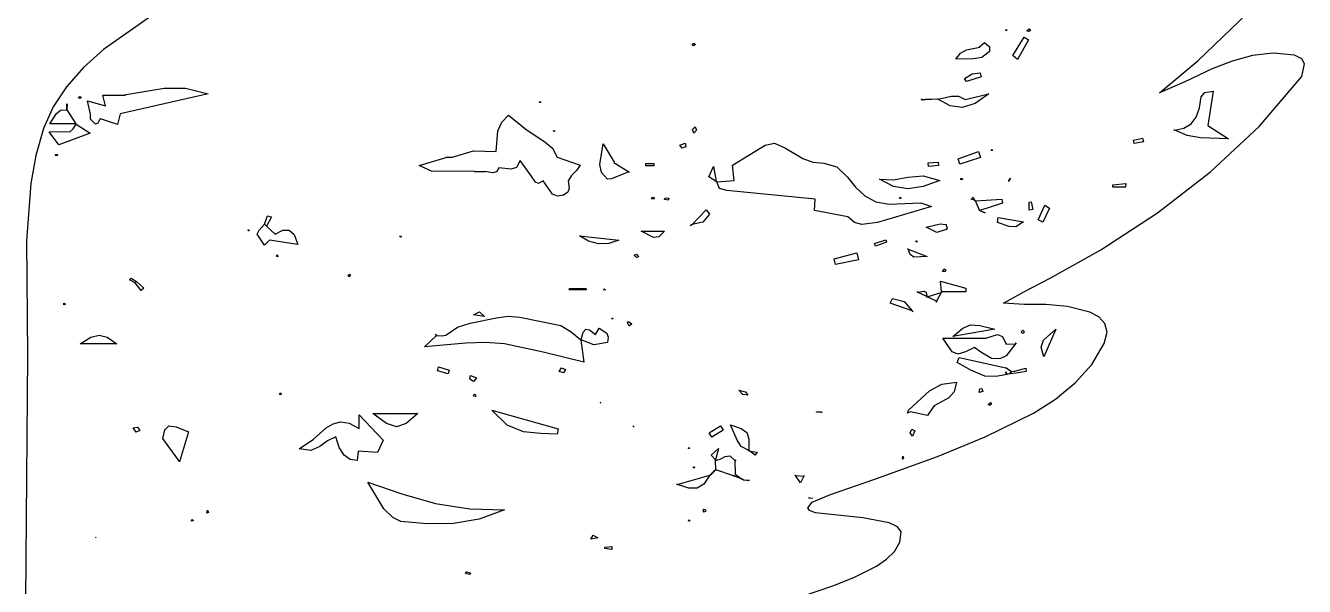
# Model space of a CAD drawing. Extents: x 0 to 198, y 0 to 357.
# Drawn here: x 103.4 to 188.9, y 180.2 to 217.7 of the extents above; entities that cross this region are included whole.
import ezdxf

# ---------------------------------------------------------------- set-up
doc = ezdxf.new("R2010")
doc.units = 0

msp = doc.modelspace()

# ---------------------------------------------------------------- linework, layer by layer
at = {"layer": 'Layer 1'}
for p, q in [((181.770172, 215.327398), (188.195522, 221.488748)), ((111.772518, 218.323535), (108.574047, 216.073926)), ((168.897708, 217.387315), (168.980543, 217.41797)), ((168.969618, 217.33603), (168.897708, 217.387315)), ((168.980543, 217.41797), (168.969618, 217.33603)), ((170.336, 217.322), (170.336555, 217.32246)), ((170.466532, 217.277126), (170.336, 217.322)), ((170.336555, 217.32246), (170.482182, 217.448181)), ((170.580678, 217.358087), (170.466532, 217.277126)), ((170.482182, 217.448181), (170.580678, 217.358087)), ((147.945452, 216.422281), (148.058454, 216.510899)), ((148.058454, 216.510899), (148.158575, 216.407761)), ((167.199426, 216.266489), (167.500726, 216.537584)), ((167.500726, 216.537584), (167.814989, 216.267877)), ((169.398, 215.67), (170.147277, 216.90472)), ((170.455142, 216.730078), (169.719034, 215.41674)), ((170.147277, 216.90472), (170.455142, 216.730078)), ((108.574047, 216.073926), (107.235377, 214.861783)), ((148.044758, 216.311723), (147.945452, 216.422281)), ((148.045, 216.312), (148.044758, 216.311723)), ((148.158575, 216.407761), (148.045, 216.312)), ((165.586239, 215.439283), (165.895053, 215.83532)), ((165.895053, 215.83532), (166.290286, 216.047643)), ((166.290286, 216.047643), (167.186219, 216.243432)), ((167.16714, 216.266328), (167.199426, 216.266489)), ((167.186219, 216.243432), (167.16714, 216.266328)), ((167.820699, 215.928393), (167.324394, 215.533689)), ((167.814989, 216.267877), (167.840429, 216.267956)), ((167.840592, 215.918283), (167.820699, 215.928393)), ((167.840429, 216.267956), (167.840592, 215.918283)), ((169.719034, 215.41674), (169.398, 215.67)), ((185.431466, 215.681729), (184.074577, 215.299252)), ((186.817371, 215.84118), (185.431466, 215.681729)), ((188.244292, 215.689728), (186.817371, 215.84118)), ((188.730691, 215.461029), (188.244292, 215.689728)), ((107.235377, 214.861783), (106.103106, 213.583235)), ((166.760948, 215.444195), (165.586239, 215.439283)), ((167.324394, 215.533689), (166.760948, 215.444195)), ((179.215132, 213.177978), (181.770172, 215.327398)), ((182.734702, 214.781628), (180.900562, 213.910787)), ((184.074577, 215.299252), (182.734702, 214.781628)), ((188.902418, 215.118559), (188.730691, 215.461029)), ((188.736744, 214.263898), (188.902418, 215.118559)), ((166.173752, 214.147727), (166.669303, 214.458772)), ((166.286923, 213.938761), (166.173752, 214.147727)), ((167.27264, 214.256408), (166.286923, 213.938761)), ((166.669303, 214.458772), (167.212298, 214.515355)), ((167.212298, 214.515355), (167.273, 214.256)), ((167.273, 214.256), (167.27264, 214.256408)), ((180.900562, 213.910787), (179.215132, 213.177978)), ((185.877765, 210.932153), (188.736744, 214.263898)), ((106.103106, 213.583235), (105.20175, 212.232149)), ((108.525751, 213.032186), (109.954681, 213.032751)), ((108.708066, 212.318376), (108.525751, 213.032186)), ((115.565046, 213.110136), (109.676, 211.769)), ((109.952886, 213.041556), (112.630735, 213.50101)), ((110.016643, 212.99068), (109.952886, 213.041556)), ((109.954681, 213.032751), (110.016643, 212.99068)), ((112.630735, 213.50101), (114.048534, 213.500247)), ((114.048534, 213.500247), (115.565046, 213.110136)), ((166.21126, 212.725708), (167.78254, 213.104168)), ((167.78254, 213.104168), (166.872425, 212.45596)), ((181.998919, 212.910516), (182.242421, 213.200771)), ((182.242421, 213.200771), (182.800763, 213.282821)), ((182.800763, 213.282821), (182.437783, 210.995531)), ((105.20175, 212.232149), (104.555825, 210.80239)), ((106.108388, 212.057888), (106.126326, 212.429755)), ((106.144264, 212.44981), (106.125838, 212.041745)), ((106.126326, 212.429755), (106.144264, 212.44981)), ((106.864878, 212.872104), (106.988, 212.941)), ((106.981153, 212.79261), (106.864878, 212.872104)), ((107.105895, 212.861343), (106.981153, 212.79261)), ((106.988, 212.941), (107.105895, 212.861343)), ((106.988, 212.941), (106.988, 212.941)), ((107.695442, 211.762492), (107.495036, 212.642872)), ((107.495036, 212.642872), (108.708066, 212.318376)), ((137.72319, 212.53678), (137.782871, 212.622553)), ((137.81956, 212.524715), (137.72319, 212.53678)), ((137.782871, 212.622553), (137.81956, 212.524715)), ((163.331222, 212.713468), (163.272032, 212.75831)), ((163.272032, 212.75831), (163.330407, 212.720315)), ((163.330407, 212.720315), (163.55054, 212.728217)), ((163.550542, 212.728226), (163.331222, 212.713468)), ((163.55054, 212.728217), (164.352976, 212.782028)), ((164.330321, 212.755293), (163.550542, 212.728226)), ((164.3856, 212.759126), (164.330321, 212.755293)), ((164.352976, 212.782028), (164.385589, 212.759118)), ((164.385589, 212.759118), (165.304074, 212.94614)), ((165.19528, 212.318492), (164.3856, 212.759126)), ((166.017114, 212.205753), (165.19528, 212.318492)), ((165.304074, 212.94614), (165.760603, 212.948705)), ((165.760603, 212.948705), (166.211, 212.726)), ((166.872425, 212.45596), (166.017114, 212.205753)), ((166.211, 212.726), (166.21126, 212.725708)), ((181.670038, 211.556924), (181.892336, 212.182631)), ((181.892336, 212.182631), (181.998919, 212.910516)), ((104.987, 211.11), (105.435955, 211.787326)), ((105.435955, 211.787326), (105.691802, 212.010998)), ((105.691802, 212.010998), (106.1185, 212.042233)), ((106.1185, 212.042233), (106.108388, 212.057888)), ((106.125838, 212.041745), (106.716128, 211.11)), ((107.70865, 211.418836), (107.695442, 211.762492)), ((108.033122, 211.093606), (107.70865, 211.418836)), ((108.334, 211.419), (108.187743, 211.140846)), ((108.365464, 211.418576), (108.334, 211.419)), ((109.504457, 211.060081), (108.364157, 211.442709)), ((108.364157, 211.442709), (108.365464, 211.418576)), ((109.676, 211.769), (109.504457, 211.060081)), ((109.676, 211.769), (109.676, 211.769)), ((135.209329, 211.223557), (135.654077, 211.689905)), ((135.654077, 211.689905), (136.833765, 210.734874)), ((181.324954, 211.104367), (181.670038, 211.556924)), ((104.555825, 210.80239), (104.039565, 208.990792)), ((104.924497, 210.565927), (106.335327, 210.590629)), ((105.591915, 209.701935), (104.924497, 210.565927)), ((106.715684, 211.110371), (104.987, 211.11)), ((107.674885, 210.477792), (105.591915, 209.701935)), ((106.335327, 210.590629), (106.548023, 210.780365)), ((106.548023, 210.780365), (106.737115, 211.081453)), ((106.731991, 211.085095), (106.715684, 211.110371)), ((106.716128, 211.11), (106.757, 211.11)), ((106.731991, 211.08485), (106.756612, 211.110371)), ((106.756612, 211.110371), (106.731991, 211.085095)), ((106.737115, 211.081453), (106.731991, 211.08485)), ((106.757, 211.11), (106.737106, 211.081465)), ((106.737106, 211.081465), (107.674885, 210.477792)), ((108.187743, 211.140846), (108.033122, 211.093606)), ((134.846586, 209.244685), (134.9548, 210.645698)), ((134.9548, 210.645698), (135.209329, 211.223557)), ((136.833765, 210.734874), (138.084377, 209.893275)), ((138.653792, 210.6335), (138.743152, 210.664158)), ((138.734019, 210.583521), (138.653792, 210.6335)), ((138.743152, 210.664158), (138.734019, 210.583521)), ((147.960128, 210.722879), (148.136889, 210.908364)), ((148.055031, 210.488477), (147.960128, 210.722879)), ((148.236683, 210.683173), (148.055031, 210.488477)), ((148.136889, 210.908364), (148.237, 210.683)), ((148.237, 210.683), (148.236683, 210.683173)), ((180.167117, 210.686119), (180.18571, 210.7127)), ((180.224843, 210.69256), (180.167117, 210.686119)), ((180.18571, 210.7127), (180.224846, 210.692561)), ((181.067681, 210.33165), (180.224843, 210.69256)), ((180.224846, 210.692561), (180.846688, 210.818424)), ((180.846688, 210.818424), (181.324954, 211.104367)), ((182.437783, 210.995531), (183.830183, 210.092243)), ((182.627388, 207.902316), (185.877765, 210.932153)), ((138.084377, 209.893275), (138.601956, 209.467707)), ((141.768153, 208.37408), (141.989, 209.765)), ((141.988954, 209.765024), (142.738722, 208.542294)), ((141.989, 209.765), (141.988954, 209.765024)), ((147.125084, 209.676186), (147.471432, 209.812671)), ((147.269886, 209.468036), (147.125084, 209.676186)), ((147.471432, 209.812671), (147.524, 209.573)), ((150.635567, 208.347136), (152.826247, 209.684506)), ((152.826247, 209.684506), (153.461195, 209.804204)), ((153.461195, 209.804204), (154.186037, 209.482226)), ((177.46918, 210.009363), (178.079364, 210.13704)), ((177.515653, 209.78034), (177.46918, 210.009363)), ((177.516, 209.781), (177.515653, 209.78034)), ((178.127793, 209.895952), (177.516, 209.781)), ((178.079364, 210.13704), (178.127793, 209.895952)), ((181.948935, 210.160554), (181.067681, 210.33165)), ((183.830183, 210.092243), (181.948935, 210.160554)), ((104.039565, 208.990792), (103.700452, 207.121061)), ((105.353049, 209.044002), (105.463443, 209.072862)), ((105.381585, 208.956437), (105.353049, 209.044002)), ((105.491, 208.98), (105.381585, 208.956437)), ((105.463443, 209.072862), (105.491, 208.98)), ((105.491, 208.98), (105.491, 208.98)), ((129.682852, 208.322404), (131.487312, 208.845838)), ((131.487312, 208.845838), (131.478343, 208.867035)), ((131.478343, 208.867035), (131.841487, 208.865079)), ((131.831866, 208.845267), (133.309386, 209.303878)), ((131.841487, 208.865079), (131.831866, 208.845267)), ((133.309386, 209.303878), (134.846586, 209.244685)), ((138.601956, 209.467707), (138.911762, 208.873555)), ((138.911762, 208.873555), (140.454182, 208.340011)), ((147.523285, 209.572723), (147.269886, 209.468036)), ((147.524, 209.573), (147.523285, 209.572723)), ((154.186037, 209.482226), (155.353074, 208.77954)), ((155.353074, 208.77954), (156.023931, 208.551151)), ((165.738378, 208.759512), (167.104528, 209.244951)), ((165.856434, 208.411778), (165.738378, 208.759512)), ((167.23726, 208.851968), (165.856, 208.412)), ((167.104528, 209.244951), (167.23726, 208.851968)), ((167.940189, 209.329995), (167.994657, 209.409816)), ((168.029385, 209.31964), (167.940189, 209.329995)), ((167.994657, 209.409816), (168.029385, 209.31964)), ((130.508769, 207.93195), (129.682852, 208.322404)), ((133.418479, 207.914093), (130.508769, 207.93195)), ((133.406578, 207.886944), (133.418479, 207.914093)), ((134.093563, 207.887841), (133.406578, 207.886944)), ((134.611718, 207.836292), (134.081334, 207.913605)), ((134.081334, 207.913605), (134.093563, 207.887841)), ((134.848667, 207.89432), (134.611718, 207.836292)), ((135.021884, 208.170266), (134.848667, 207.89432)), ((135.837705, 208.065293), (135.021884, 208.170266)), ((136.193894, 208.189206), (135.837705, 208.065293)), ((136.446244, 208.662309), (136.193894, 208.189206)), ((137.17791, 207.616099), (136.446244, 208.662309)), ((140.211514, 207.973927), (139.880773, 207.660626)), ((140.454182, 208.340011), (140.211514, 207.973927)), ((141.876734, 207.843769), (141.768153, 208.37408)), ((143.710906, 207.892159), (142.542066, 207.423433)), ((142.738722, 208.542294), (142.717361, 208.518813)), ((142.717361, 208.518813), (143.709766, 207.897459)), ((143.709766, 207.897459), (143.765533, 207.844545)), ((143.765533, 207.844545), (143.710906, 207.892159)), ((144.855, 208.304), (144.855, 208.444)), ((144.855, 208.444), (145.38, 208.444)), ((145.379531, 208.30468), (144.855, 208.304)), ((145.38, 208.444), (145.379531, 208.30468)), ((149.057251, 207.568383), (149.375978, 208.255896)), ((149.375978, 208.255896), (149.557794, 207.247516)), ((150.760309, 207.306136), (150.635567, 208.347136)), ((156.023931, 208.551151), (156.762927, 208.476496)), ((156.762927, 208.476496), (157.619267, 208.229769)), ((157.619267, 208.229769), (158.332577, 207.529994)), ((163.729439, 208.490615), (164.402076, 208.546139)), ((163.748348, 208.262326), (163.729439, 208.490615)), ((164.41919, 208.317768), (163.748348, 208.262326)), ((164.402076, 208.546139), (164.41919, 208.317768)), ((165.856, 208.412), (165.856434, 208.411778)), ((179.071114, 205.15722), (182.627388, 207.902316)), ((103.700452, 207.121061), (103.418029, 203.273031)), ((137.465879, 207.211762), (137.17791, 207.616099)), ((137.672572, 207.115702), (137.465879, 207.211762)), ((137.97692, 207.28304), (137.672572, 207.115702)), ((138.60667, 206.390267), (137.97692, 207.28304)), ((139.880773, 207.660626), (139.65019, 207.295016)), ((139.65019, 207.295016), (139.708, 206.772)), ((142.28622, 207.406638), (141.876734, 207.843769)), ((142.542066, 207.423433), (142.28622, 207.406638)), ((149.557794, 207.247516), (149.057251, 207.568383)), ((149.563828, 207.214168), (149.557794, 207.247516)), ((149.557794, 207.247516), (149.585435, 207.236427)), ((149.585435, 207.236427), (149.563828, 207.214168)), ((149.564156, 207.214292), (149.585435, 207.236427)), ((149.586734, 207.216045), (149.564156, 207.214292)), ((149.585435, 207.236427), (149.586739, 207.216045)), ((149.780708, 206.781796), (149.586734, 207.216045)), ((149.586739, 207.216045), (150.760309, 207.306136)), ((158.332577, 207.529994), (158.870559, 206.858083)), ((160.479, 207.398), (160.479061, 207.398509)), ((161.417288, 206.918296), (160.479, 207.398)), ((160.479061, 207.398509), (161.407803, 207.369504)), ((161.407803, 207.369504), (162.373065, 207.544789)), ((162.373065, 207.544789), (163.397672, 207.626041)), ((163.397672, 207.626041), (164.504451, 207.31494)), ((164.504451, 207.31494), (163.399409, 206.91324)), ((165.919051, 207.357976), (165.930467, 207.471223)), ((166.05684, 207.404368), (165.919051, 207.357976)), ((165.930467, 207.471223), (166.05684, 207.404368)), ((169.113253, 207.26324), (169.231637, 207.471715)), ((169.133308, 207.238944), (169.113253, 207.26324)), ((169.231637, 207.471715), (169.133308, 207.238944)), ((176.081379, 207.026424), (176.95279, 207.125238)), ((176.091, 206.876), (176.081379, 207.026424)), ((176.95279, 207.125238), (176.942, 206.876)), ((138.936448, 206.269803), (138.60667, 206.390267)), ((139.332282, 206.337303), (138.936448, 206.269803)), ((139.640642, 206.526718), (139.332282, 206.337303)), ((139.708, 206.772), (139.640642, 206.526718)), ((139.708, 206.772), (139.708, 206.772)), ((145.236199, 206.096716), (145.28316, 206.195857)), ((145.28316, 206.195857), (145.423, 206.157)), ((150.257251, 206.655922), (149.780708, 206.781796)), ((156.171651, 206.06555), (150.257251, 206.655922)), ((158.870559, 206.858083), (159.494914, 206.285038)), ((159.494914, 206.285038), (160.235788, 205.884609)), ((162.380556, 206.768868), (161.417288, 206.918296)), ((161.817973, 206.110715), (161.872442, 206.19298)), ((161.872442, 206.19298), (161.909131, 206.101419)), ((163.399409, 206.91324), (162.380556, 206.768868)), ((166.612397, 206.05893), (166.740402, 206.196392)), ((166.740402, 206.196392), (166.842154, 205.991095)), ((176.94167, 206.8752), (176.091, 206.876)), ((176.942, 206.876), (176.94167, 206.8752)), ((145.376108, 206.058232), (145.236199, 206.096716)), ((145.423069, 206.15721), (145.376108, 206.058232)), ((145.423, 206.157), (145.423069, 206.15721)), ((146.100924, 206.034424), (146.139245, 206.147347)), ((146.101, 206.034), (146.100924, 206.034424)), ((146.333616, 206.008584), (146.101, 206.034)), ((146.139245, 206.147347), (146.392319, 206.128438)), ((146.392319, 206.128438), (146.333616, 206.008584)), ((147.936163, 204.379413), (148.874269, 205.350048)), ((148.874269, 205.350048), (149.106634, 205.071455)), ((156.125829, 205.31872), (156.171651, 206.06555)), ((158.354909, 204.89292), (156.125829, 205.31872)), ((160.235788, 205.884609), (161.123327, 205.730544)), ((163.949955, 205.580607), (160.342175, 204.498887)), ((161.123327, 205.730544), (163.251797, 205.829197)), ((161.909131, 206.101419), (161.817973, 206.110715)), ((163.251797, 205.829197), (163.949955, 205.580607)), ((166.842154, 205.991095), (166.612397, 206.05893)), ((166.860256, 205.954731), (166.842154, 205.991095)), ((166.842154, 205.991095), (166.884225, 205.978621)), ((166.893682, 205.95669), (166.860256, 205.954731)), ((166.884225, 205.978621), (166.893682, 205.95669)), ((166.893682, 205.95669), (168.657052, 206.060398)), ((167.16339, 205.326612), (166.893682, 205.95669)), ((167.139418, 205.304353), (167.16339, 205.326612)), ((168.698798, 205.796478), (167.182138, 205.317889)), ((167.182138, 205.317889), (167.536, 205.142)), ((168.657052, 206.060398), (168.698798, 205.796478)), ((170.483, 205.861), (170.629106, 205.879751)), ((170.48331, 205.32356), (170.483, 205.861)), ((170.737541, 205.379555), (170.483, 205.323)), ((170.483, 205.323), (170.48331, 205.32356)), ((170.629106, 205.879751), (170.737541, 205.379555)), ((171.096435, 204.68999), (171.535572, 205.672529)), ((171.841478, 205.469676), (171.412, 204.535)), ((171.535572, 205.672529), (171.841478, 205.469676)), ((119.328068, 204.391995), (119.539399, 204.945842)), ((119.799975, 204.875072), (119.480697, 204.250865)), ((119.539399, 204.945842), (119.799975, 204.875072)), ((148.657579, 204.534932), (147.936, 204.379)), ((149.106634, 205.071455), (148.657579, 204.534932)), ((158.355, 204.893), (158.354909, 204.89292)), ((158.797237, 204.510951), (158.355, 204.893)), ((159.291897, 204.366361), (158.797237, 204.510951)), ((160.342175, 204.498887), (159.291897, 204.366361)), ((167.535658, 205.142358), (167.139418, 205.304353)), ((167.536, 205.142), (167.535658, 205.142358)), ((168.378, 204.506), (168.412569, 204.841666)), ((169.153079, 204.245098), (168.378, 204.506)), ((168.378, 204.506), (168.378, 204.506)), ((168.412569, 204.841666), (170.099629, 204.545787)), ((170.099629, 204.545787), (169.587922, 204.22227)), ((171.411959, 204.53516), (171.096435, 204.68999)), ((171.412, 204.535), (171.411959, 204.53516)), ((175.294444, 202.679698), (179.071114, 205.15722)), ((118.235378, 203.95417), (118.278275, 204.045079)), ((118.319367, 203.952539), (118.235378, 203.95417)), ((118.278275, 204.045079), (118.319367, 203.952539)), ((118.854537, 203.728366), (118.972567, 204.003889)), ((119.3323, 202.988927), (118.854537, 203.728366)), ((118.972567, 204.003889), (119.328, 204.392)), ((119.328, 204.392), (119.328068, 204.391995)), ((119.480697, 204.250865), (119.328069, 204.391996)), ((119.328069, 204.391996), (119.480861, 204.250702)), ((119.480861, 204.250702), (120.060223, 203.722704)), ((120.060223, 203.722704), (120.558709, 203.983336)), ((120.558709, 203.983336), (120.983938, 204.004234)), ((120.983938, 204.004234), (121.32582, 203.713764)), ((121.32582, 203.713764), (121.574263, 203.040291)), ((128.385985, 203.543266), (128.442731, 203.631486)), ((128.442731, 203.631486), (128.481864, 203.534054)), ((141.01258, 203.252047), (140.411, 203.625)), ((140.411, 203.625), (140.411674, 203.624628)), ((140.411674, 203.624628), (143.045964, 203.323215)), ((144.532905, 203.9314), (146.104, 203.931)), ((144.533, 203.931), (144.532905, 203.9314)), ((145.357125, 203.51025), (144.533, 203.931)), ((146.104, 203.931), (145.720016, 203.55525)), ((147.844509, 204.281493), (147.880069, 204.377863)), ((147.909245, 204.351611), (147.844509, 204.281493)), ((147.880069, 204.377863), (147.936163, 204.379413)), ((147.936149, 204.379413), (147.909245, 204.351611)), ((147.936, 204.379), (147.936149, 204.379413)), ((163.595389, 204.184038), (164.532, 204.424)), ((164.32272, 203.827868), (163.595389, 204.184038)), ((164.936919, 204.035976), (164.32272, 203.827868)), ((164.532, 204.424), (164.53252, 204.424068)), ((164.53252, 204.424068), (164.909196, 204.363735)), ((164.909196, 204.363735), (164.948007, 204.373274)), ((165.011276, 204.135773), (164.936919, 204.035976)), ((164.948007, 204.373274), (164.945397, 204.313268)), ((164.945397, 204.313268), (165.011276, 204.135773)), ((169.587922, 204.22227), (169.153079, 204.245098)), ((103.418029, 203.273031), (103.486945, 195.60349)), ((119.682563, 203.316194), (119.3323, 202.988927)), ((121.574263, 203.040291), (119.682563, 203.316194)), ((128.481864, 203.534054), (128.385985, 203.543266)), ((141.682652, 203.073952), (141.01258, 203.252047)), ((142.375639, 203.095935), (141.682652, 203.073952)), ((143.045964, 203.323215), (142.375639, 203.095935)), ((145.720016, 203.55525), (145.357125, 203.51025)), ((160.143715, 203.112222), (160.896251, 203.354699)), ((160.211059, 202.91402), (160.143715, 203.112222)), ((160.956082, 203.179651), (160.211059, 202.91402)), ((160.896251, 203.354699), (160.956082, 203.179651)), ((162.358206, 202.728945), (162.377937, 202.747535)), ((162.377937, 202.747535), (162.385438, 202.718512)), ((162.880661, 203.255149), (162.980782, 203.286862)), ((162.967235, 203.198891), (162.880661, 203.255149)), ((162.980782, 203.286862), (162.967235, 203.198891)), ((120.151377, 202.242769), (120.200458, 202.345907)), ((120.229646, 202.209015), (120.151377, 202.242769)), ((120.200458, 202.345907), (120.229646, 202.209015)), ((144.069, 202.327), (144.212651, 202.383583)), ((144.216404, 202.155378), (144.069, 202.327)), ((144.069, 202.327), (144.069, 202.327)), ((144.212651, 202.383583), (144.355822, 202.206661)), ((144.355822, 202.206661), (144.216404, 202.155378)), ((157.443058, 202.073674), (158.970638, 202.485492)), ((157.533886, 201.69439), (157.443058, 202.073674)), ((159.07353, 202.009101), (157.534, 201.694)), ((158.970638, 202.485492), (159.07353, 202.009101)), ((162.385438, 202.718503), (162.358206, 202.728945)), ((162.385438, 202.718512), (163.657, 202.234)), ((162.527614, 202.358735), (162.385438, 202.718503)), ((162.783661, 202.17759), (162.527614, 202.358735)), ((163.656518, 202.234529), (162.783661, 202.17759)), ((163.657, 202.234), (163.656518, 202.234529)), ((171.899464, 200.788248), (175.294444, 202.679698)), ((124.912889, 200.971757), (125.014317, 201.052066)), ((125.014317, 201.052066), (125.098, 200.954)), ((157.534, 201.694), (157.533886, 201.69439)), ((164.695421, 201.228593), (164.773365, 201.397119)), ((164.847886, 201.232751), (164.695421, 201.228593)), ((164.773365, 201.397119), (164.91, 201.333)), ((164.910175, 201.332708), (164.847886, 201.232751)), ((164.91, 201.333), (164.910175, 201.332708)), ((110.318514, 200.675135), (110.426788, 200.774359)), ((110.69079, 200.47734), (110.318514, 200.675135)), ((110.426788, 200.774359), (110.766939, 200.564905)), ((110.69079, 200.47734), (110.767272, 200.565229)), ((110.766939, 200.564905), (110.69079, 200.47734)), ((111.083445, 199.94722), (110.69079, 200.47734)), ((110.767272, 200.565229), (111.266571, 200.109387)), ((124.997519, 200.879789), (124.912889, 200.971757)), ((125.098295, 200.953576), (124.997519, 200.879789)), ((125.098, 200.954), (125.098295, 200.953576)), ((164.635, 199.864), (164.553957, 200.577079)), ((164.553957, 200.577079), (166.264007, 200.105486)), ((170.171484, 199.886343), (171.899464, 200.788248)), ((111.084, 199.948), (111.083445, 199.94722)), ((111.266571, 200.109387), (111.084, 199.948)), ((139.71197, 199.99289), (139.732854, 200.102714)), ((140.848587, 199.993176), (139.71197, 199.99289)), ((139.732854, 200.102714), (140.83, 200.103)), ((140.83, 200.103), (140.848587, 199.993176)), ((142.0428, 199.973648), (142.061063, 200.058442)), ((142.148628, 199.999006), (142.0428, 199.973648)), ((142.061063, 200.058442), (142.148628, 199.999006)), ((161.200049, 199.110491), (161.345, 199.431)), ((161.344679, 199.4314), (162.137314, 199.22745)), ((161.345, 199.431), (161.344679, 199.4314)), ((163.020755, 199.855838), (162.969715, 199.892363)), ((162.969715, 199.892363), (163.020755, 199.855838)), ((163.022772, 199.854605), (163.445176, 199.919432)), ((163.024485, 199.853544), (163.022772, 199.854605)), ((163.634178, 199.555546), (163.024485, 199.853544)), ((163.445176, 199.919432), (163.600799, 199.850534)), ((163.600799, 199.850534), (163.634178, 199.555546)), ((163.630918, 199.520649), (163.634178, 199.555546)), ((163.675924, 199.535), (163.630918, 199.520649)), ((163.634178, 199.555546), (163.657659, 199.544051)), ((163.657659, 199.544051), (163.675924, 199.535)), ((163.675924, 199.535), (164.59658, 199.828268)), ((164.290671, 199.235207), (163.675924, 199.535)), ((164.59658, 199.828274), (164.290671, 199.235213)), ((164.59658, 199.828268), (164.615167, 199.864393)), ((164.63702, 199.841157), (164.59658, 199.828274)), ((164.615167, 199.864393), (164.63702, 199.841157)), ((164.637183, 199.84107), (164.615331, 199.864305)), ((164.615331, 199.864305), (164.635, 199.864)), ((166.247373, 199.863904), (164.635003, 199.863983)), ((164.635003, 199.863983), (164.637, 199.841)), ((164.637, 199.841), (164.637183, 199.84107)), ((166.264007, 200.105486), (166.247373, 199.863904)), ((168.776804, 199.101275), (170.171484, 199.886343)), ((105.911125, 199.004696), (105.922214, 199.102943)), ((106.01842, 199.042446), (105.911125, 199.004696)), ((105.922214, 199.102943), (106.01842, 199.042446)), ((133.33015, 198.32108), (133.712208, 198.529473)), ((133.712208, 198.529473), (134.044694, 198.225686)), ((162.658649, 198.596517), (161.200049, 199.110491)), ((162.137314, 199.22745), (162.658649, 198.596517)), ((162.658649, 198.596517), (162.695013, 198.583715)), ((162.674792, 198.564231), (162.658649, 198.596517)), ((162.725993, 198.521017), (162.674792, 198.564231)), ((162.695013, 198.583715), (162.725993, 198.521017)), ((164.27306, 199.201126), (164.290671, 199.235207)), ((164.335352, 199.181314), (164.27306, 199.201126)), ((164.290671, 199.235213), (164.300292, 199.230559)), ((164.300292, 199.230559), (164.335352, 199.181314)), ((170.16943, 199.029753), (168.776804, 199.101275)), ((171.593724, 199.0231), (170.16943, 199.029753)), ((173.044317, 198.881694), (171.593724, 199.0231)), ((174.548721, 198.513127), (173.044317, 198.881694)), ((175.148414, 198.191207), (174.548721, 198.513127)), ((132.238738, 197.496934), (133.088601, 197.778259)), ((133.088601, 197.778259), (134.85118, 198.136797)), ((133.33, 198.321), (133.33015, 198.32108)), ((134.044694, 198.225686), (133.33, 198.321)), ((134.85118, 198.136797), (135.630682, 198.231044)), ((135.630682, 198.231044), (136.41349, 198.170063)), ((136.41349, 198.170063), (139.16747, 197.620701)), ((139.16747, 197.620701), (139.850297, 197.202139)), ((142.542754, 198.091148), (142.631298, 198.117482)), ((142.619067, 198.039293), (142.542754, 198.091148)), ((142.631298, 198.117482), (142.619067, 198.039293)), ((143.614364, 197.793711), (143.697363, 197.889839)), ((143.740085, 197.563793), (143.614364, 197.793711)), ((143.697363, 197.889839), (143.911, 197.73)), ((143.910324, 197.730524), (143.740085, 197.563793)), ((143.911, 197.73), (143.910324, 197.730524)), ((166.056164, 197.428805), (166.570993, 197.663081)), ((166.570993, 197.663081), (167.195312, 197.625979)), ((167.195312, 197.625979), (168.192, 197.363)), ((175.554334, 197.749555), (175.148414, 198.191207)), ((175.697406, 197.167189), (175.554334, 197.749555)), ((107.017031, 196.39565), (107.727325, 196.826336)), ((107.727325, 196.826336), (108.276125, 196.969653)), ((108.276125, 196.969653), (108.806457, 196.825969)), ((108.806457, 196.825969), (109.461351, 196.39565)), ((130.049769, 196.200903), (130.85041, 196.94749)), ((130.85041, 196.94749), (130.747681, 197.020625)), ((130.747681, 197.020625), (130.874057, 196.969504)), ((130.874057, 196.969504), (130.851392, 196.946839)), ((130.851392, 196.946839), (131.196637, 196.923338)), ((131.196637, 196.923338), (131.46875, 196.976517)), ((131.46875, 196.976517), (132.238738, 197.496934)), ((139.850297, 197.202139), (140.48959, 196.651127)), ((140.51633, 196.649007), (140.661847, 197.161775)), ((140.661847, 197.161775), (140.826946, 197.375923)), ((140.826946, 197.375923), (141.078113, 197.317256)), ((141.078113, 197.317256), (141.481831, 197.011578)), ((141.481831, 197.011578), (141.718762, 197.434973)), ((141.718762, 197.434973), (142.234184, 197.107041)), ((142.234184, 197.107041), (142.332917, 196.838347)), ((142.332917, 196.838347), (142.283288, 196.477707)), ((165.332929, 195.854696), (164.705098, 196.768076)), ((164.705098, 196.768076), (167.587, 196.768)), ((165.387945, 196.87765), (166.056164, 197.428805)), ((168.192315, 197.362928), (165.387945, 196.87765)), ((167.587, 196.768), (168.375375, 197.005875)), ((168.192, 197.363), (168.192315, 197.362928)), ((168.375375, 197.005875), (168.696109, 196.872203)), ((168.696109, 196.872203), (168.92, 196.406)), ((169.945787, 197.201422), (170.066, 197.308)), ((170.055693, 197.092823), (169.945787, 197.201422)), ((170.175056, 197.190904), (170.055693, 197.092823)), ((170.066, 197.308), (170.065639, 197.307659)), ((170.065639, 197.307659), (170.175056, 197.190904)), ((171.441423, 196.6471), (172.268, 197.382)), ((172.268, 197.382), (171.466382, 195.5318)), ((172.268, 197.382), (172.268, 197.382)), ((175.508554, 196.42313), (175.697406, 197.167189)), ((109.461351, 196.39565), (107.017031, 196.39565)), ((132.80903, 196.425933), (130.049769, 196.200903)), ((134.119784, 196.481326), (132.80903, 196.425933)), ((135.391569, 196.391933), (134.119784, 196.481326)), ((137.981276, 195.827824), (135.391569, 196.391933)), ((140.48959, 196.651127), (140.486979, 196.668249)), ((140.486979, 196.668249), (140.51633, 196.649007)), ((140.512413, 196.632697), (140.489584, 196.651123)), ((140.489584, 196.651123), (140.707109, 195.168383)), ((140.516324, 196.649004), (140.512413, 196.632697)), ((140.517, 196.649), (140.516324, 196.649004)), ((141.376867, 196.323335), (140.517, 196.649)), ((142.283288, 196.477707), (141.376867, 196.323335)), ((166.837431, 196.13649), (166.220768, 195.851823)), ((167.256708, 195.837308), (166.837431, 196.13649)), ((168.92, 196.406), (168.920117, 196.406319)), ((168.920117, 196.406319), (168.952731, 196.406401)), ((168.952731, 196.406401), (168.928107, 196.377295)), ((168.928107, 196.377295), (169.572372, 196.385039)), ((169.579058, 196.393029), (168.959008, 195.590206)), ((169.572372, 196.385039), (169.611832, 196.448717)), ((169.611832, 196.448717), (169.579058, 196.393029)), ((171.281396, 196.166494), (171.441423, 196.6471)), ((171.466382, 195.5318), (171.281396, 196.166494)), ((174.674283, 195.016883), (175.508554, 196.42313)), ((103.486945, 195.60349), (103.356333, 179.25379)), ((140.707109, 195.168383), (137.981276, 195.827824)), ((165.718634, 195.707801), (165.332929, 195.854696)), ((165.667011, 195.139068), (165.807244, 195.481175)), ((166.585016, 194.629677), (165.667011, 195.139068)), ((166.220768, 195.851823), (165.718634, 195.707801)), ((165.807244, 195.481175), (168.920454, 194.789706)), ((167.976958, 195.403643), (167.256708, 195.837308)), ((168.528185, 195.390586), (167.976958, 195.403643)), ((168.959008, 195.590206), (168.528185, 195.390586)), ((130.911755, 194.584232), (130.982525, 194.843013)), ((131.626623, 194.395078), (130.911755, 194.584232)), ((130.982525, 194.843013), (131.691, 194.623)), ((131.69185, 194.62247), (131.626623, 194.395078)), ((131.691, 194.623), (131.69185, 194.62247)), ((133.083438, 194.032182), (133.118998, 194.282809)), ((133.118998, 194.282809), (133.518342, 194.12431)), ((139.05805, 194.52992), (139.20399, 194.779404)), ((139.342106, 194.448225), (139.05805, 194.52992)), ((139.20399, 194.779404), (139.47, 194.676)), ((139.469295, 194.676514), (139.342106, 194.448225)), ((139.47, 194.676), (139.469295, 194.676514)), ((167.531151, 194.220204), (166.585016, 194.629677)), ((168.25583, 194.214803), (167.531151, 194.220204)), ((169.018291, 194.343563), (168.25583, 194.214803)), ((169.01813, 194.343969), (168.90431, 194.510946)), ((168.90431, 194.510946), (169.018291, 194.343563)), ((168.920454, 194.789706), (168.944099, 194.808132)), ((168.944099, 194.808132), (168.940024, 194.777474)), ((168.940024, 194.777474), (169.315721, 194.542502)), ((169.192444, 194.394602), (169.01813, 194.343969)), ((169.315719, 194.5425), (169.192444, 194.394602)), ((169.192769, 194.394926), (169.315719, 194.5425)), ((169.617713, 194.420044), (169.192769, 194.394926)), ((169.315721, 194.542502), (169.505527, 194.563454)), ((169.505527, 194.563454), (170.258, 194.76)), ((170.292788, 194.545602), (169.617713, 194.420044)), ((170.257567, 194.760359), (170.292788, 194.545602)), ((170.258, 194.76), (170.257567, 194.760359)), ((173.570065, 193.782795), (174.674283, 195.016883)), ((133.322, 193.882), (133.083438, 194.032182)), ((133.518342, 194.12431), (133.322, 193.882)), ((133.322, 193.882), (133.322, 193.882)), ((163.82107, 193.248516), (164.637529, 193.693784)), ((164.637529, 193.693784), (165.637649, 193.832288)), ((165.637649, 193.832288), (165.480618, 193.190246)), ((167.141748, 193.128095), (167.190177, 193.381248)), ((167.190177, 193.381248), (167.322748, 193.408073)), ((167.322748, 193.408073), (167.392214, 193.191851)), ((172.250928, 192.700559), (173.570065, 193.782795)), ((120.347869, 193.012073), (120.402337, 193.124993)), ((120.450598, 193.007995), (120.347869, 193.012073)), ((120.402337, 193.124993), (120.450598, 193.007995)), ((133.316945, 192.983197), (133.440558, 193.02437)), ((133.345644, 192.8887), (133.316945, 192.983197)), ((133.47528, 192.86253), (133.345644, 192.8887)), ((133.440558, 193.02437), (133.475, 192.863)), ((133.475, 192.863), (133.47528, 192.86253)), ((151.072, 193.302), (151.516186, 193.186551)), ((151.340565, 193.009462), (151.072, 193.302)), ((151.072, 193.302), (151.072, 193.302)), ((151.675989, 192.96136), (151.340565, 193.009462)), ((151.516186, 193.186551), (151.675989, 192.96136)), ((162.428879, 191.963498), (163.82107, 193.248516)), ((165.110581, 192.779286), (164.125, 192.235)), ((165.480618, 193.190246), (165.110581, 192.779286)), ((167.142, 193.128), (167.141748, 193.128095)), ((167.392214, 193.191851), (167.142, 193.128)), ((170.771902, 191.749869), (172.250928, 192.700559)), ((125.682001, 190.724136), (125.682, 191.639)), ((125.682, 191.639), (127.27105, 189.93874)), ((127.490669, 191.052356), (126.595385, 191.721166)), ((126.595385, 191.721166), (129.590375, 191.721166)), ((129.590375, 191.721166), (128.821214, 191.056918)), ((135.570738, 190.961822), (134.548854, 191.958423)), ((134.548854, 191.958423), (138.993, 190.699)), ((141.827024, 192.439434), (141.785772, 192.474167)), ((141.785772, 192.474167), (141.827, 192.439)), ((141.827, 192.439), (141.827024, 192.439434)), ((156.257423, 191.835897), (156.576376, 191.841361)), ((156.270304, 191.822935), (156.257423, 191.835897)), ((156.553548, 191.81845), (156.270304, 191.822935)), ((156.576376, 191.841361), (156.553547, 191.81845)), ((156.553547, 191.81845), (156.57669, 191.841279)), ((156.61289, 191.782656), (156.553548, 191.81845)), ((156.57669, 191.841279), (156.61289, 191.782656)), ((162.352891, 191.758444), (162.428879, 191.963498)), ((162.552157, 191.84177), (162.352891, 191.758444)), ((163.698987, 191.59318), (162.552157, 191.84177)), ((164.11757, 192.230513), (163.698987, 191.59318)), ((164.157194, 192.199285), (164.11757, 192.230513)), ((164.125, 192.235), (164.124908, 192.23467)), ((164.124908, 192.23467), (164.157194, 192.199285)), ((167.554289, 190.161893), (170.771902, 191.749869)), ((167.751283, 192.330307), (167.897387, 192.466465)), ((167.867059, 192.275519), (167.751283, 192.330307)), ((167.978921, 192.355746), (167.867, 192.275)), ((167.867, 192.275), (167.867059, 192.275519)), ((167.897387, 192.466465), (167.978921, 192.355746)), ((110.561806, 190.783218), (110.850753, 190.824961)), ((110.75471, 190.47837), (110.561806, 190.783218)), ((110.850753, 190.824961), (110.994088, 190.592514)), ((112.682441, 190.64232), (112.940755, 190.901633)), ((112.940755, 190.901633), (113.42278, 190.848539)), ((113.42278, 190.848539), (114.245236, 190.497606)), ((122.615097, 190.009899), (123.468739, 190.770498)), ((123.468739, 190.770498), (123.921792, 191.043743)), ((123.921792, 191.043743), (124.425235, 191.166604)), ((124.425235, 191.166604), (125.003745, 191.079822)), ((125.003745, 191.079822), (125.682001, 190.724136)), ((128.176963, 190.832461), (127.490669, 191.052356)), ((128.821214, 191.056918), (128.176963, 190.832461)), ((136.66493, 190.515699), (135.570738, 190.961822)), ((144.030192, 190.863311), (143.987796, 190.90318)), ((143.987796, 190.90318), (144.032639, 190.868041)), ((144.07373, 190.8254), (144.030192, 190.863311)), ((144.032639, 190.868041), (144.07373, 190.8254)), ((149.079555, 190.448485), (149.845, 190.901)), ((149.845, 190.901), (149.845139, 190.901313)), ((149.845139, 190.901313), (150.01456, 190.624594)), ((150.959974, 189.958036), (150.5133, 190.968529)), ((150.5133, 190.968529), (151.228096, 190.72005)), ((110.755, 190.479), (110.75471, 190.47837)), ((110.994088, 190.592514), (110.755, 190.479)), ((112.531116, 190.05603), (112.682441, 190.64232)), ((113.659196, 188.51002), (112.531116, 190.05603)), ((114.245236, 190.497606), (113.66, 188.51)), ((121.666891, 189.358886), (122.615097, 190.009899)), ((124.099311, 190.172735), (123.555931, 189.903343)), ((124.338019, 189.467672), (124.099311, 190.172735)), ((127.27105, 189.93874), (126.892743, 189.114536)), ((137.793977, 190.390942), (136.66493, 190.515699)), ((138.920424, 190.358443), (137.793977, 190.390942)), ((138.992822, 190.699164), (138.920424, 190.358443)), ((138.993, 190.699), (138.992822, 190.699164)), ((149.26447, 190.148531), (149.079555, 190.448485)), ((150.01456, 190.624594), (149.26447, 190.148531)), ((151.233422, 189.529428), (150.959974, 189.958036)), ((151.228096, 190.72005), (151.595735, 190.458661)), ((151.595735, 190.458661), (151.727372, 190.026223)), ((151.727372, 190.026223), (151.73416, 189.264599)), ((162.530804, 190.449537), (162.636304, 190.692011)), ((162.686528, 190.21978), (162.530804, 190.449537)), ((162.636304, 190.692011), (162.838993, 190.573952)), ((162.687, 190.22), (162.686528, 190.21978)), ((162.838993, 190.573952), (162.687, 190.22)), ((164.357454, 188.85641), (167.554289, 190.161893)), ((122.447648, 189.257946), (121.666891, 189.358886)), ((123.041352, 189.518923), (122.447648, 189.257946)), ((123.555931, 189.903343), (123.041352, 189.518923)), ((124.666405, 188.954493), (124.338019, 189.467672)), ((125.606013, 189.205282), (125.533, 188.592)), ((126.892743, 189.114536), (125.606013, 189.205282)), ((147.703145, 189.375554), (147.715701, 189.449993)), ((147.788263, 189.399523), (147.703145, 189.375554)), ((147.715701, 189.449993), (147.788263, 189.399523)), ((149.226153, 188.951892), (149.714283, 189.394232)), ((149.714283, 189.394232), (149.496758, 188.638024)), ((151.73416, 189.264599), (151.233422, 189.529428)), ((151.733508, 189.228237), (151.73416, 189.264599)), ((151.811777, 189.216576), (151.733508, 189.228237)), ((151.73416, 189.264599), (151.757965, 189.257995)), ((151.757965, 189.257995), (151.811777, 189.216576)), ((152.168398, 188.941164), (151.811777, 189.216576)), ((151.811777, 189.216576), (152.287107, 189.145645)), ((152.287107, 189.145645), (152.168, 188.941)), ((113.66, 188.51), (113.659196, 188.51002)), ((125.069698, 188.655272), (124.666405, 188.954493)), ((125.533131, 188.592085), (125.069698, 188.655272)), ((125.533, 188.592), (125.533131, 188.592085)), ((149.496758, 188.638024), (149.226153, 188.951892)), ((149.485187, 188.597748), (149.496758, 188.638024)), ((149.514702, 188.593837), (149.485187, 188.597748)), ((149.496758, 188.638024), (149.514205, 188.625307)), ((149.514205, 188.625307), (149.514693, 188.593837)), ((149.514693, 188.593837), (149.830583, 188.670364)), ((149.523998, 187.974924), (149.514702, 188.593837)), ((149.830583, 188.670364), (150.145465, 188.8517)), ((150.145465, 188.8517), (150.461507, 188.908079)), ((150.461507, 188.908079), (150.780883, 188.609734)), ((150.780883, 188.609734), (150.804528, 188.631096)), ((150.804528, 188.631096), (150.872199, 188.543449)), ((150.872199, 188.543449), (150.805343, 188.59196)), ((150.805343, 188.59196), (150.824252, 187.676686)), ((152.168, 188.941), (152.168398, 188.941164)), ((160.107534, 187.32507), (164.357454, 188.85641)), ((162.010793, 188.6847), (162.032318, 188.886246)), ((162.011, 188.685), (162.010793, 188.6847)), ((162.072758, 188.777077), (162.011, 188.685)), ((162.032318, 188.886246), (162.072758, 188.777077)), ((146.935279, 186.986933), (149.136889, 187.60387)), ((148.000731, 188.132397), (148.098569, 188.161923)), ((148.085197, 188.074999), (148.000731, 188.132397)), ((148.098569, 188.161923), (148.085197, 188.074999)), ((149.136877, 187.603884), (148.718314, 187.011716)), ((149.174719, 187.614642), (149.136877, 187.603884)), ((149.136889, 187.60387), (149.154827, 187.634197)), ((149.154827, 187.634197), (149.174721, 187.614631)), ((149.154991, 187.634361), (149.507204, 187.980546)), ((149.174721, 187.614631), (149.154991, 187.634361)), ((149.524163, 187.963751), (149.174719, 187.614642)), ((149.507204, 187.980546), (149.524163, 187.963751)), ((149.523998, 187.974924), (149.507364, 187.980715)), ((149.507364, 187.980715), (149.523998, 187.974924)), ((150.722348, 187.56262), (149.523998, 187.974924)), ((150.730911, 187.572159), (150.722348, 187.56262)), ((150.722675, 187.562944), (150.730911, 187.572159)), ((151.283614, 187.349006), (150.722675, 187.562944)), ((150.731, 187.572), (150.763204, 187.608124)), ((150.763204, 187.608124), (150.731, 187.572)), ((150.824252, 187.676686), (151.283602, 187.349009)), ((151.283602, 187.349009), (151.402965, 187.303351)), ((151.380637, 187.279704), (151.283614, 187.349006)), ((154.819368, 187.585645), (154.840566, 187.607819)), ((154.857852, 187.58328), (154.819368, 187.585645)), ((154.840566, 187.607819), (154.857852, 187.583266)), ((155.196044, 187.101589), (154.857852, 187.58328)), ((154.857852, 187.583266), (155.408185, 187.548697)), ((155.40819, 187.54871), (155.196044, 187.101589)), ((155.446505, 187.546331), (155.408, 187.549)), ((155.408, 187.549), (155.40819, 187.54871)), ((155.408185, 187.548697), (155.420577, 187.574867)), ((155.420577, 187.574867), (155.446505, 187.546331)), ((127.323548, 185.365366), (126.242619, 187.138278)), ((126.242619, 187.138278), (128.519182, 186.348849)), ((146.892798, 187.021343), (146.922476, 186.994682)), ((146.893, 187.021), (146.892798, 187.021343)), ((146.922476, 186.994682), (146.893, 187.021)), ((146.945307, 186.980817), (146.935279, 186.986933)), ((147.715536, 186.727157), (146.945307, 186.980817)), ((148.275536, 186.728466), (147.715536, 186.727157)), ((148.718314, 187.011716), (148.275536, 186.728466)), ((151.380624, 187.279707), (151.403781, 187.304167)), ((151.402965, 187.303351), (151.380624, 187.279707)), ((151.381, 187.28), (151.380637, 187.279704)), ((151.788771, 187.252639), (151.381, 187.28)), ((151.403781, 187.304167), (151.788771, 187.252639)), ((157.197504, 186.32117), (160.107534, 187.32507)), ((128.519182, 186.348849), (130.78469, 185.723114)), ((130.78469, 185.723114), (133.069182, 185.345001)), ((155.672949, 185.422471), (155.983475, 185.791381)), ((155.964074, 186.05448), (155.726816, 186.09337)), ((155.726816, 186.09337), (155.986088, 186.077391)), ((155.986088, 186.077391), (155.964074, 186.05448)), ((155.983475, 185.791381), (157.197504, 186.32117)), ((115.47079, 185.0662), (115.522318, 185.27639)), ((115.471, 185.066), (115.47079, 185.0662)), ((115.598143, 185.100687), (115.471, 185.066)), ((115.522318, 185.27639), (115.598143, 185.100687)), ((127.922691, 184.772066), (127.323548, 185.365366)), ((133.069182, 185.345001), (135.402699, 185.298438)), ((135.402699, 185.298438), (133.708513, 184.659435)), ((148.704592, 185.130212), (148.708825, 185.328417)), ((148.839776, 185.173674), (148.704592, 185.130212)), ((148.708825, 185.328417), (148.843027, 185.28439)), ((148.84, 185.174), (148.839776, 185.173674)), ((148.843027, 185.28439), (148.84, 185.174)), ((155.803615, 185.247165), (155.672949, 185.422471)), ((156.20559, 185.09135), (155.803615, 185.247165)), ((159.359328, 184.75991), (156.20559, 185.09135)), ((114.455759, 184.53788), (114.469306, 184.638571)), ((114.583287, 184.575709), (114.455759, 184.53788)), ((114.469306, 184.638571), (114.583287, 184.575709)), ((128.465989, 184.513288), (127.922691, 184.772066)), ((128.466, 184.513), (128.465989, 184.513288)), ((130.229542, 184.362007), (128.466, 184.513)), ((131.980587, 184.379055), (130.229542, 184.362007)), ((133.708513, 184.659435), (131.980587, 184.379055)), ((147.709746, 184.527863), (147.721977, 184.623906)), ((147.815737, 184.563409), (147.709746, 184.527863)), ((147.721977, 184.623906), (147.815737, 184.563409)), ((161.119396, 184.420333), (159.359328, 184.75991)), ((161.691345, 184.156591), (161.119396, 184.420333)), ((161.92309, 183.81098), (161.691345, 184.156591)), ((108.025977, 183.45799), (108.077833, 183.419834)), ((108.077833, 183.419834), (108.025977, 183.45799)), ((141.178523, 183.32818), (141.321203, 183.601066)), ((141.644395, 183.408814), (141.178523, 183.32818)), ((141.321203, 183.601066), (141.645, 183.409)), ((141.645, 183.409), (141.644395, 183.408814)), ((161.491015, 182.511983), (161.831895, 183.119902)), ((161.831895, 183.119902), (161.92309, 183.81098)), ((142.093512, 182.699055), (142.097, 182.798)), ((142.576995, 182.628613), (142.093512, 182.699055)), ((142.097, 182.798), (142.097427, 182.797548)), ((142.097427, 182.797548), (142.581889, 182.844753)), ((142.581889, 182.844753), (142.576995, 182.628613)), ((160.956908, 181.980174), (161.491015, 182.511983)), ((158.759807, 180.770895), (160.286033, 181.517422)), ((160.286033, 181.517422), (160.956908, 181.980174)), ((133.058347, 180.95679), (132.793, 181.026)), ((132.793, 181.026), (132.793369, 181.025438)), ((132.793369, 181.025438), (132.850603, 181.133224)), ((132.850603, 181.133224), (133.115745, 181.065798)), ((133.115745, 181.065798), (133.058347, 180.95679)), ((157.364, 180.216), (158.759807, 180.770895)), ((154.353988, 179.175142), (157.364, 180.216))]:
    msp.add_line(p, q, dxfattribs=at)

doc.saveas('drawing.dxf')
